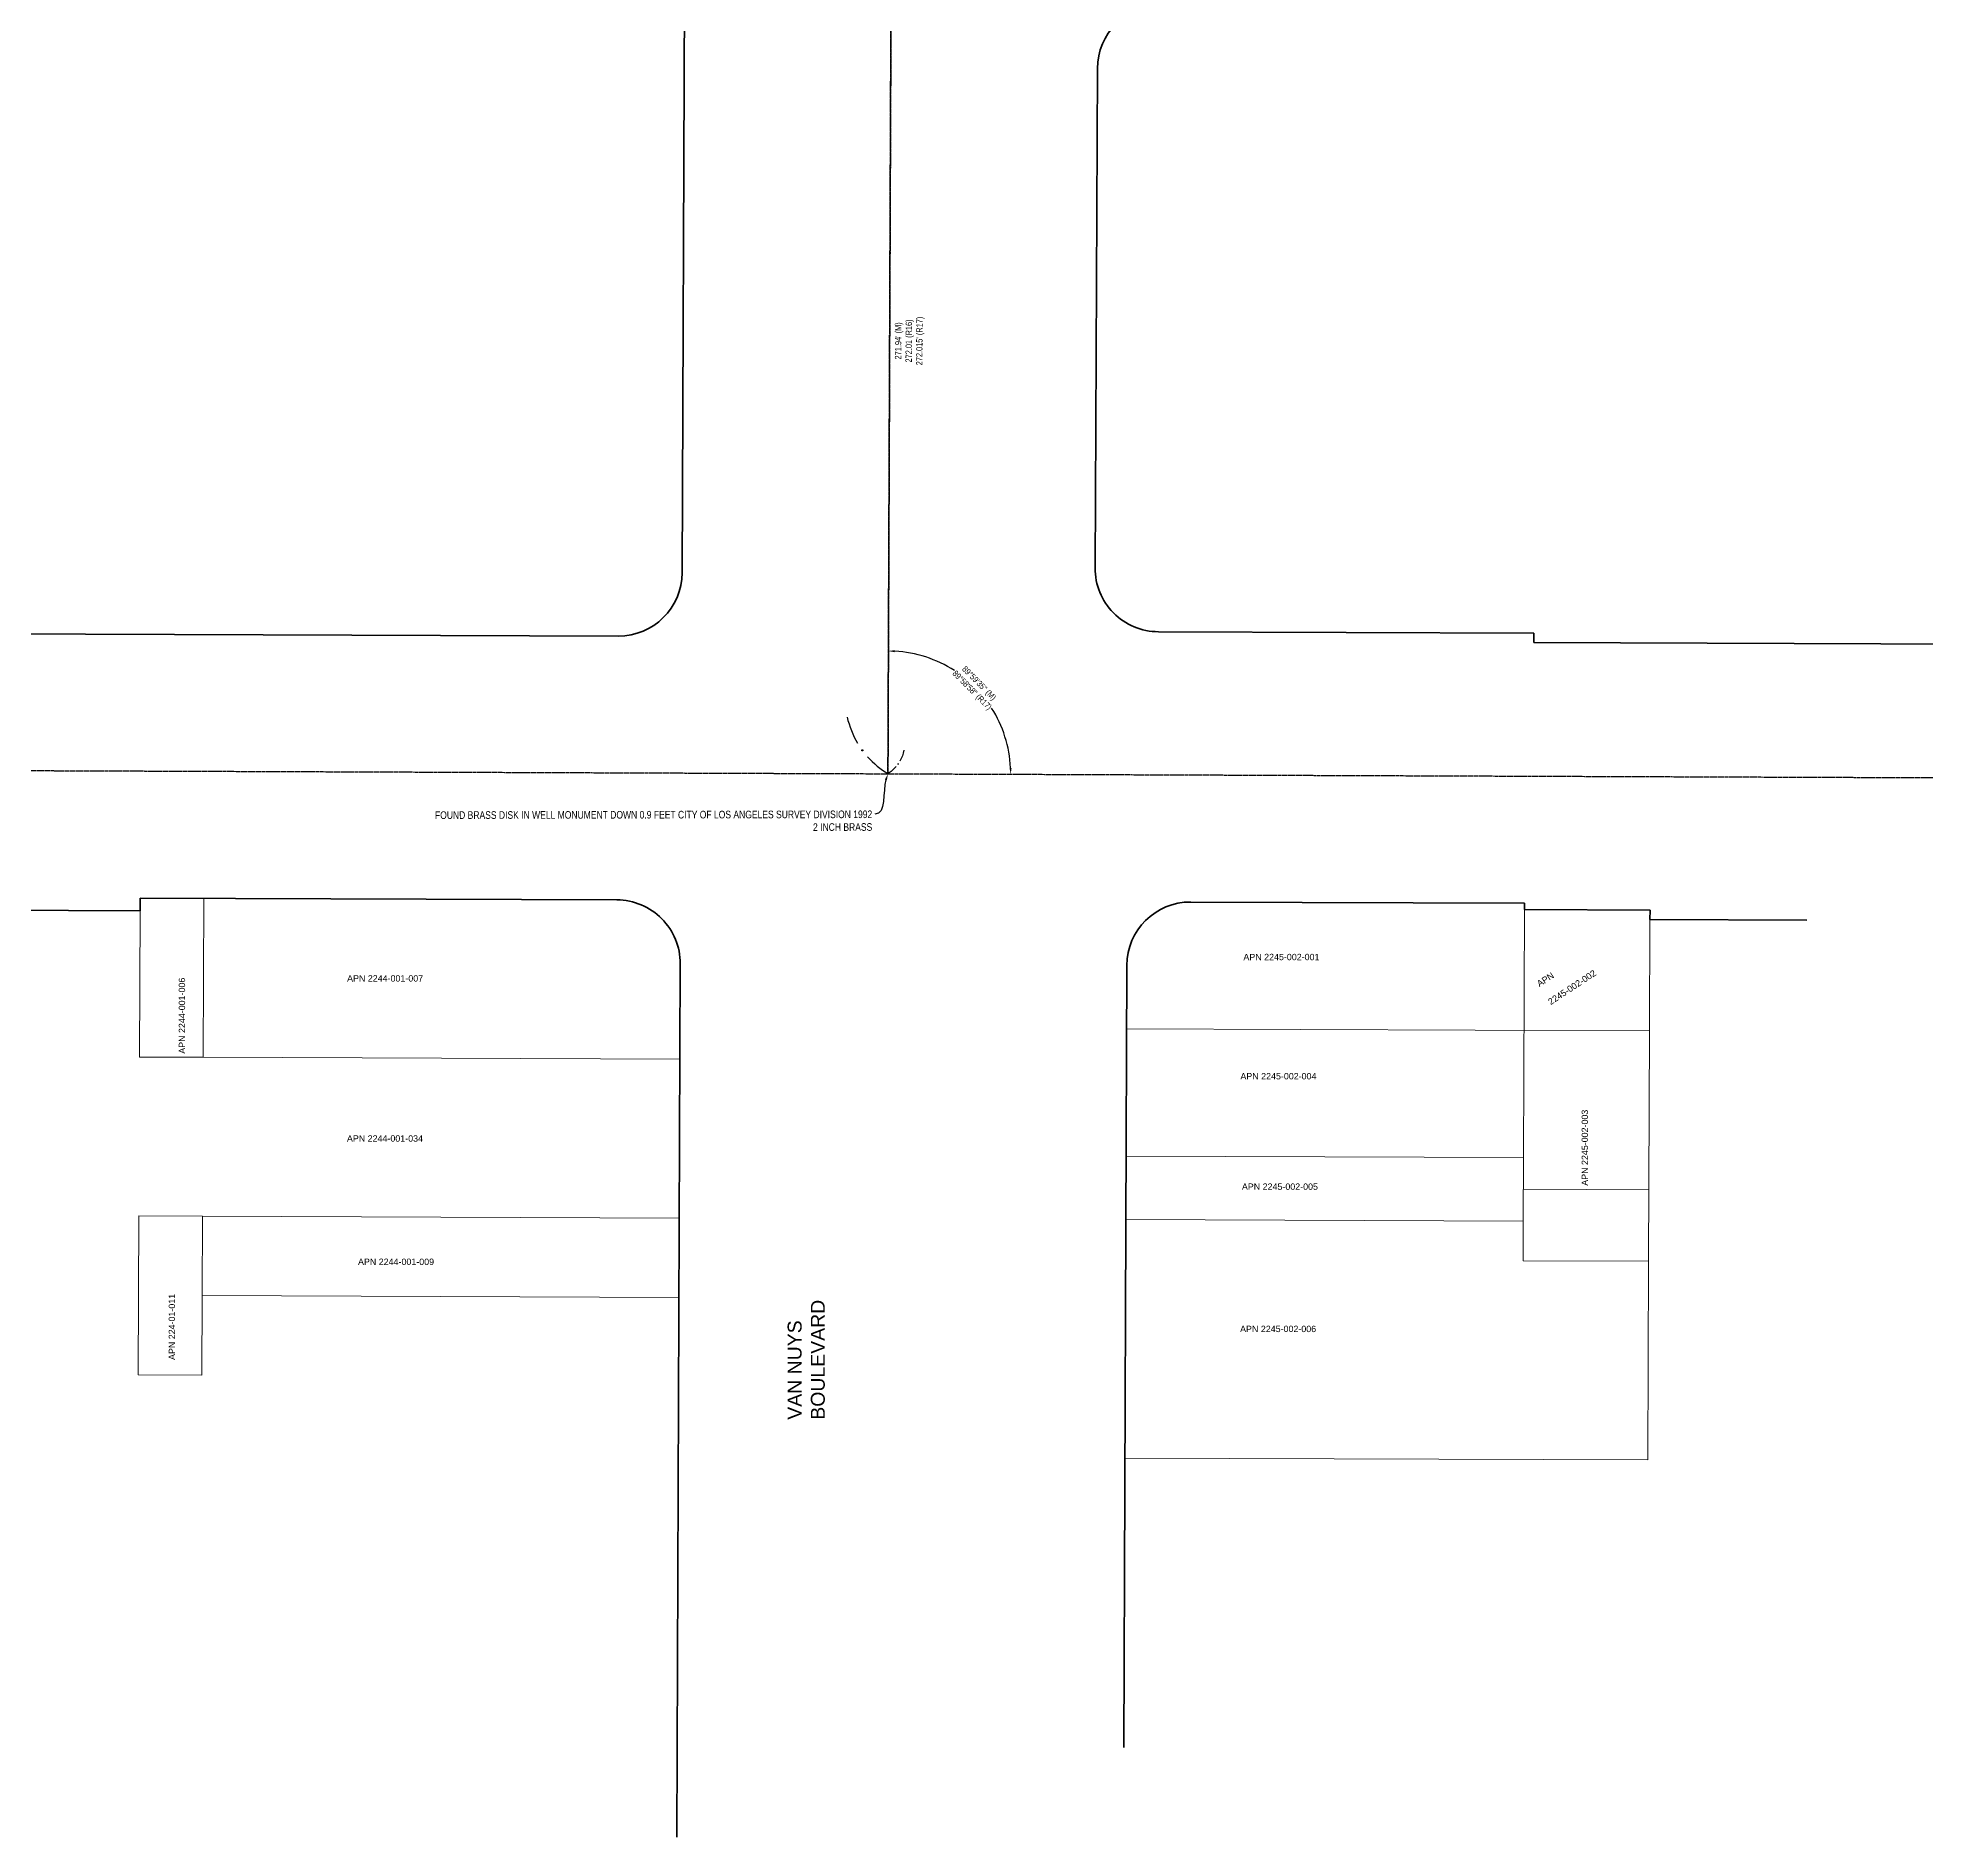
# Model space of a CAD drawing. Header units: feet. Extents: x 6396409 to 6445695, y 1882632 to 1891679.
# Drawn here: x 6425685 to 6426279, y 1887637 to 1888203 of the extents above; entities that cross this region are included whole.
import ezdxf
from ezdxf import colors
from ezdxf.entities.mleader import LeaderData, LeaderLine
from ezdxf.math import Vec2, Vec3

# ---------------------------------------------------------------- set-up
doc = ezdxf.new("R2010")
doc.units = ezdxf.units.FT
doc.header["$MEASUREMENT"] = 0
doc.linetypes.add('CENTER2', pattern=[1.125, 0.75, -0.125, 0.125, -0.125])
for name, color, linetype, lineweight in [('R-ANNO-LABL', 2, 'Continuous', 30), ('R-PROP-PRCL', 4, 'Continuous', 18), ('R-Row-Misc-Txto', 171, 'Continuous', 5), ('R-Row-Scl', 1, 'CENTER2', 25), ('R-Row-Sname', 8, 'Continuous', 0), ('R-Row-Srow', 6, 'Continuous', 50), ('VF-TOPO-TEXT-', 1, 'Continuous', 25)]:
    doc.layers.add(name, color=color, linetype=linetype, lineweight=lineweight)
doc.styles.add('Arial', font='arial.ttf')
doc.styles.add('G1_1 8_0', font='arial.ttf')
doc.styles.add('G4_7 32', font='arial.ttf', dxfattribs={"height": 0.219})
doc.styles.add('NCS1', font='arial.ttf', dxfattribs={"width": 0.8, "height": 0.09375})
doc.styles.add('NCS1-Anno', font='arial.ttf', dxfattribs={"width": 0.8, "height": 0.09375})
doc.dimstyles.new('Annotative (NCS1)', dxfattribs={"dimscale": 100, "dimtxt": 0.09375, "dimasz": 0.1, "dimexe": 0.1, "dimexo": 0.04, "dimgap": 0.05, "dimtad": 0, "dimdec": 3, "dimzin": 0, "dimdsep": 46, "dimtxsty": 'NCS1-Anno', "dimcen": 0.05, "dimaunit": 1, "dimadec": 3, "dimazin": 0, "dimtfac": 1, "dimtdec": 3, "dimtofl": 0, "dimtmove": 0, "dimatfit": 3, "dimfxl": 0.1, "dimtolj": 1, "dimtzin": 0, "dimarcsym": 0})

# ---------------------------------------------------------------- blocks, each defined once
blk = doc.blocks.new('*D2413')
at = {"layer": 'Defpoints', "color": 0, "transparency": 16777216}
for p in [(6425954.99, 1888533.21), (6425986.36, 1887990.46), (6424632.22, 1887976.17), (6425952.84, 1887971.16), (6427273.27, 1887966.38)]:
    blk.add_point(p, dxfattribs=at)
at = {"layer": 'R-ANNO-LABL', "color": 0, "lineweight": -2, "transparency": 16777216}
for start, end in [(57.22214, 86.81329), (2.75519, 32.34634)]:
    blk.add_arc((6425952.84, 1887971.28), 38.62, start, end, dxfattribs=at)
at = {"layer": 'R-ANNO-LABL', "color": 0, "transparency": 16777216}
for points in [[(6425954.98, 1888009.5), (6425955, 1888010.17), (6425952.99, 1888009.89)], [(6425991.75, 1887973.14), (6425991.08, 1887973.12), (6425991.46, 1887971.13)]]:
    blk.add_solid(points, dxfattribs=at)
at = {"layer": 'R-ANNO-LABL', "color": 0, "transparency": 16777216, "insert": (6425980.25, 1887998.48), "char_height": 1.875, "width": 22.1496, "attachment_point": 5, "rotation": 314.78424, "style": 'NCS1-Anno'}
blk.add_mtext('\\A1;89°59\'35" (M) \\P89%%D58\'58" (R17)', dxfattribs=at)
blk = doc.blocks.new('*D2414')
at = {"layer": 'Defpoints', "color": 0, "transparency": 16777216}
for p in [(6425954.99, 1888533.21), (6424633.32, 1888245.96), (6428594.95, 1888237.72), (6425921.82, 1888224.82), (6425952.84, 1887971.28)]:
    blk.add_point(p, dxfattribs=at)
at = {"layer": 'R-ANNO-LABL', "color": 0, "lineweight": -2, "transparency": 16777216}
for start, end in [(182.98141, 211.82576), (237.83587, 266.68022)]:
    blk.add_arc((6425953.88, 1888243.22), 36.96, start, end, dxfattribs=at)
at = {"layer": 'R-ANNO-LABL', "color": 0, "transparency": 16777216}
for points in [[(6425916.64, 1888241.29), (6425917.3, 1888241.3), (6425916.92, 1888243.29)], [(6425951.75, 1888206.65), (6425951.73, 1888205.98), (6425953.74, 1888206.26)]]:
    blk.add_solid(points, dxfattribs=at)
at = {"layer": 'R-ANNO-LABL', "color": 0, "transparency": 16777216, "insert": (6425927.67, 1888217.16), "char_height": 1.875, "width": 27.8597, "attachment_point": 5, "rotation": 314.83081, "style": 'NCS1-Anno'}
blk.add_mtext('\\A1;89°54\'0" (M) \\P89%%D53\'50" (R16)', dxfattribs=at)
blk = doc.blocks.new('*D2415')
at = {"layer": 'Defpoints', "color": 0, "transparency": 16777216}
for p in [(6423314.93, 1888806.85), (6427276.4, 1888791.6), (6425982.17, 1888781.44), (6425955.88, 1888766.39), (6425952.84, 1887971.16)]:
    blk.add_point(p, dxfattribs=at)
at = {"layer": 'R-ANNO-LABL', "color": 0, "lineweight": -2, "transparency": 16777216}
for start, end in [(330.71827, 355.99521), (273.56502, 298.84196)]:
    blk.add_arc((6425956, 1888796.68), 30.29, start, end, dxfattribs=at)
at = {"layer": 'R-ANNO-LABL', "color": 0, "transparency": 16777216}
for points in [[(6425985.88, 1888794.58), (6425986.54, 1888794.55), (6425986.28, 1888796.56)], [(6425957.89, 1888766.12), (6425957.87, 1888766.79), (6425955.88, 1888766.39)]]:
    blk.add_solid(points, dxfattribs=at)
at = {"layer": 'R-ANNO-LABL', "color": 0, "transparency": 16777216, "insert": (6425977.33, 1888775.18), "char_height": 1.875, "width": 19.1656, "attachment_point": 5, "rotation": 44.78011, "style": 'NCS1-Anno'}
blk.add_mtext('\\A1;89°59\'55" (M)\\P90%%D00\'10" (R14)', dxfattribs=at)
blk = doc.blocks.new('_CrowsFoot-End')
at = {"extrusion": (0, 0, -1)}
blk.add_circle((3.28, 2.59), 0.0638, dxfattribs=at)
for centre, radius, start, end in [((8.35, -7.76), 11.54, 94.2373, 111.1072), ((8.43, -7.26), 11.12, 122.8036, 139.2683)]:
    blk.add_arc(centre, radius, start, end, dxfattribs=at)
blk = doc.blocks.new('_CrowsFoot-Start')
blk.add_circle((3.28, 2.59), 0.0638)
for centre, radius, start, end in [((8.35, -7.76), 11.54, 94.2373, 111.1072), ((8.43, -7.26), 11.12, 122.8036, 139.2683)]:
    blk.add_arc(centre, radius, start, end)

msp = doc.modelspace()

# ---------------------------------------------------------------- linework, layer by layer
at = {"layer": 'R-PROP-PRCL'}
for p, q in [((6425737.5893, 1887932.0728), (6425737.3982, 1887882.0743)), ((6425717.3976, 1887882.1508), (6425717.5731, 1887928.1498)), ((6426153.0758, 1887928.5329), (6426152.7733, 1887850.5256)), ((6426192.4268, 1887890.3816), (6426192.5636, 1887925.3865)), ((6426027.9276, 1887890.9766), (6426192.4268, 1887890.3816)), ((6426192.1441, 1887817.8836), (6426192.4268, 1887890.3816)), ((6425737.3983, 1887882.0743), (6425717.3976, 1887882.1508)), ((6425887.3908, 1887881.4993), (6425737.3983, 1887882.0743)), ((6426152.7733, 1887850.5256), (6426027.7767, 1887850.9778)), ((6426152.7733, 1887850.5256), (6426152.6958, 1887830.5261)), ((6426152.7346, 1887840.5258), (6426192.2318, 1887840.3828)), ((6425717.0161, 1887782.1538), (6425717.2068, 1887832.1523)), ((6425717.2068, 1887832.1523), (6425737.2071, 1887832.0758)), ((6425737.2071, 1887832.0758), (6425737.1116, 1887807.0763)), ((6425737.2071, 1887832.0758), (6425887.1956, 1887831.5006)), ((6426152.6958, 1887830.5261), (6426027.7012, 1887830.9783)), ((6426152.6958, 1887830.5261), (6426152.6473, 1887818.0266)), ((6426152.6473, 1887818.0266), (6426192.1441, 1887817.8836)), ((6426192.1441, 1887817.8836), (6426191.8998, 1887755.3853)), ((6425737.1116, 1887807.0763), (6425737.0161, 1887782.0771)), ((6425887.0981, 1887806.5013), (6425737.1116, 1887807.0763)), ((6425737.0161, 1887782.0771), (6425717.0161, 1887782.1538)), ((6426191.8998, 1887755.3853), (6426027.4183, 1887755.9805))]:
    msp.add_line(p, q, dxfattribs=at)
at = {"layer": 'R-Row-Scl'}
for p, q in [((6425952.8405, 1887971.2753), (6425956.0964, 1888796.5446)), ((6425953.92, 1888243.17), (6425952.8405, 1887971.2753)), ((6424632.2221, 1887976.17), (6427273.2665, 1887966.3813))]:
    msp.add_line(p, q, dxfattribs=at)
at = {"layer": 'R-Row-Srow'}
for p, q in [((6425889.3868, 1888363.3489), (6425888.0894, 1888034.511)), ((6426018.7163, 1888193.1324), (6426017.9947, 1888036.0417)), ((6425345.5742, 1888016.5264), (6425868.0155, 1888014.59)), ((6426037.9204, 1888015.9603), (6426155.985, 1888015.5227)), ((6426155.9738, 1888012.5227), (6426155.985, 1888015.5227)), ((6426155.9738, 1888012.5227), (6426307.9723, 1888011.9594)), ((6425717.5883, 1887932.147), (6425717.573, 1887928.147)), ((6425717.5883, 1887932.147), (6425867.5783, 1887931.591)), ((6426048.0771, 1887930.9221), (6426153.0836, 1887930.5329)), ((6426153.0836, 1887930.5329), (6426153.0758, 1887928.5329)), ((6425668.0935, 1887928.3304), (6425717.573, 1887928.147)), ((6426153.0758, 1887928.5329), (6426192.5751, 1887928.3865)), ((6426192.5751, 1887928.3865), (6426192.5636, 1887925.3865)), ((6426192.5636, 1887925.3865), (6426241.9147, 1887925.2036)), ((6425887.504, 1887911.5157), (6425886.4672, 1887636.6704)), ((6426028.0031, 1887910.9976), (6426027.0746, 1887664.8964))]:
    msp.add_line(p, q, dxfattribs=at)
for centre, start, end in [((6426038.716, 1888193.0405), 89.8807953, 179.7368241), ((6426037.9945, 1888035.9601), 179.7662813, 269.7876426), ((6425868.0896, 1888034.5899), 269.7876426, 359.7739528), ((6425867.5042, 1887911.5912), 359.7838467, 89.7876426), ((6426048.0029, 1887910.9222), 89.7876426, 179.7838467)]:
    msp.add_arc(centre, 20, start, end, dxfattribs=at)

# ---------------------------------------------------------------- block references
at = {"layer": 'R-ANNO-LABL', "xscale": 2.623284272719689, "yscale": 2.623284272719689, "zscale": 2.623284272719689, "rotation": 99.27540097729354}
msp.add_blockref('_CrowsFoot-Start', (6425952.8705, 1887971.2603, -1045.035), dxfattribs=at)
at = {"layer": 'R-ANNO-LABL', "color": 2, "linetype": 'Continuous', "lineweight": 30, "extrusion": (1.21325e-16, -1.6667e-17, -1), "xscale": -1.066476287549007, "yscale": 1.066476287549006, "zscale": 1.066476287549006, "rotation": 97.82201080550834}
msp.add_blockref('_CrowsFoot-End', (-6425952.8405, 1887971.2753), dxfattribs=at)

# ---------------------------------------------------------------- texts
at = {"layer": 'R-ANNO-LABL', "color": 2, "linetype": 'Continuous', "lineweight": 30, "insert": (6425964.3214, 1888107.43), "char_height": 2, "width": 27.697234, "attachment_point": 8, "rotation": 89.7739528, "style": 'NCS1'}
msp.add_mtext("271.94' (M) \\P272.01 (R16)\\P272.015' (R17)", dxfattribs=at)
at = {"layer": 'R-Row-Misc-Txto', "style": 'G1_1 8_0'}
for s, p in [('APN 2245-002-001', (6426064.6676, 1887912.6145)), ('APN 2244-001-007', (6425782.7073, 1887905.8954)), ('APN 2245-002-004', (6426063.7262, 1887875.1105)), ('APN 2244-001-034', (6425782.6578, 1887855.5255)), ('APN 2245-002-005', (6426064.1944, 1887840.3687)), ('APN 2244-001-009', (6425786.1431, 1887816.7334)), ('APN 2245-002-006', (6426063.6318, 1887795.6026))]:
    msp.add_text(s, height=2, dxfattribs=at).set_placement(p)
at = {"layer": 'R-Row-Misc-Txto', "style": 'Arial'}
for s, rotation, p in [('APN 2244-001-006', 90, (6425731.7495, 1887883.1905)), ('APN', 33.4035595, (6426157.8044, 1887904.1319)), ('2245-002-002', 33.4035595, (6426161.347, 1887898.4627)), ('APN 2245-002-003', 90, (6426173.064, 1887841.6545)), ('APN 224-01-011', 90, (6425728.5896, 1887786.8336))]:
    msp.add_text(s, height=2, rotation=rotation, dxfattribs=at).set_placement(p)
at = {"layer": 'R-Row-Sname', "insert": (6425921.2923, 1887768.0285), "char_height": 4.38, "width": 66.312398, "attachment_point": 1, "rotation": 90, "style": 'G4_7 32'}
msp.add_mtext('VAN NUYS BOULEVARD', dxfattribs=at)

# ---------------------------------------------------------------- dimensions: what is measured, and where the dimension line sits
at = {"layer": 'R-ANNO-LABL'}
for base, line1, line2, text, override, picture, middle in [((6425982.1689, 1888781.437), ((6425955.882, 1888766.3943), (6425952.84, 1887971.16)), ((6423314.9287, 1888806.85), (6427276.401, 1888791.5974)), '<> (M)\\P90%%D00\'10" (R14)', {"dimscale": 0}, '*D2415', (6425977.3318, 1888775.1829)), ((6425986.3578, 1887990.4595), ((6424632.2221, 1887976.17), (6427273.2665, 1887966.3813)), ((6425954.99, 1888533.21), (6425952.84, 1887971.16)), '<> (M) \\P89%%D58\'58" (R17)', {"dimscale": 0, "dimpost": ''}, '*D2413', (6425980.251, 1887998.4802)), ((6425921.8214, 1888224.8213), ((6424633.3222, 1888245.9646), (6428594.953, 1888237.7223)), ((6425954.99, 1888533.21), (6425952.8405, 1887971.2753)), '<> (M) \\P89%%D53\'50" (R16)', {"dimscale": 0}, '*D2414', (6425927.6674, 1888217.1582))]:
    dim = msp.add_angular_dim_2l(base=base, line1=line1, line2=line2, text=text, dimstyle='Annotative (NCS1)', override=override, dxfattribs=at)
    dim.commit()
    dim.dimension.update_dxf_attribs({"geometry": picture, "text_midpoint": middle})

# ---------------------------------------------------------------- leaders
at = {"layer": 'VF-TOPO-TEXT-'}
ml = msp.add_multileader_mtext('Standard', dxfattribs=at)
ml.set_content('FOUND BRASS DISK IN WELL MONUMENT DOWN 0.9 FEET CITY OF LOS ANGELES SURVEY DIVISION 1992 \\P2 INCH BRASS', color=256, style='NCS1-Anno')
ml.set_leader_properties()
ml.build(insert=Vec2(0, 0))
ml.multileader.update_dxf_attribs({"leader_type": 2, "dogleg_length": 0.1, "arrow_head_size": 2, "scale": 20})
ctx = ml.context
ctx.base_point, ctx.scale, ctx.char_height, ctx.arrow_head_size, ctx.landing_gap_size, ctx.plane_origin, ctx.plane_x_axis, ctx.plane_y_axis = Vec3(6425897.6487, 1887958.4078), 20, 2.4, 2, 0.8, Vec3(6425941.738, 1887933.4824), Vec3(0.99999795, 0.00202373), Vec3(-0.00202373, 0.99999795)
ctx.text_align_type = 2
notes = []
notes.append((ctx, [(0, (1, 1, 0), (6425950.701, 1887958.5151), (-0.99999795, -0.00202373), 2, [(0, [(6425952.8405, 1887971.2753)], 0, [])])]))
ctx.mtext.insert, ctx.mtext.text_direction, ctx.mtext.rotation, ctx.mtext.width, ctx.mtext.alignment, ctx.mtext.flow_direction = Vec3(6425947.8986, 1887959.7299), Vec3(0.99999795, 0.00202373), 0.00202374, 53.478881, 3, 5
for ctx, leaders in notes:
    for number, flags, end, landing, length, lines in leaders:
        leader = LeaderData()
        leader.index, (leader.has_last_leader_line, leader.has_dogleg_vector, leader.attachment_direction) = number, flags
        leader.last_leader_point, leader.dogleg_vector, leader.dogleg_length = Vec3(end), Vec3(landing), length
        for number, points, colour, breaks in lines:
            line = LeaderLine()
            line.index, line.vertices, line.color, line.breaks = number, Vec3.list(points), colors.encode_raw_color(colour), breaks
            leader.lines.append(line)
        ctx.leaders.append(leader)

doc.saveas('drawing.dxf')
